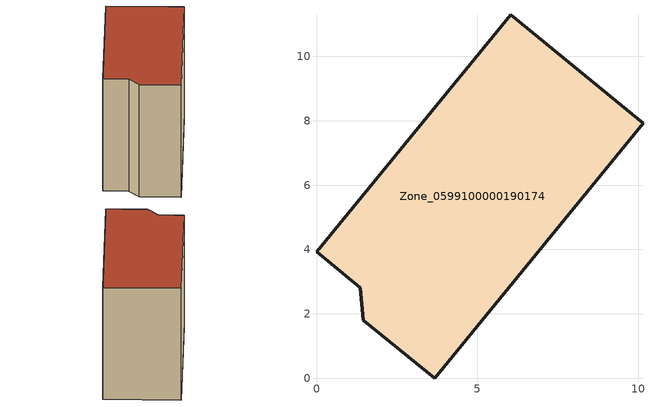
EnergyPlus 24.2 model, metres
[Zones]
Zone_0599100000190174
 floor ground (C_G): 1.46,1.8 1.36,2.8 0,3.92 6.03,11.29 10.15,7.92 3.67,0 z0
 wall outside (C_F): 1.36,2.8 1.46,1.8 3.67,0 10.15,7.92 6.03,11.29 0,3.92 1.36,2.8 z0:8.9
 roof outside (C_R): 6.03,11.29 0,3.92 1.36,2.8 1.46,1.8 3.67,0 10.15,7.92 z8.9
[BUILDING]
Pand.0599100000190174: North Axis=0; Terrain=City; Loads Convergence Tolerance Value=0.04; Temperature Convergence Tolerance Value=0.4; Solar Distribution=FullExterior; Maximum Number of Warmup Days=25; Minimum Number of Warmup Days=1
[Site:Location]
Rotterdam.The.Hague.AP_ZH_NLD Design_Conditions: Latitude=51.96; Longitude=4.45; Time Zone=1; Elevation=-4.5
[SITE:GROUNDTEMPERATURE:BUILDINGSURFACE]
18, 18, 18, 18, 18, 18, 18, 18, 18, 18, 18, 18
[MATERIAL] Thermal Absorptance=0.9; Solar Absorptance=0.7; Visible Absorptance=0.7
Name | Roughness | Thickness | Conductivity | Density | Specific Heat
G.TI.1946 | MediumSmooth | 0.15 | 1 | 540 | 1210
F.TI.1946 | Rough | 0.3 | 0.857143 | 1920 | 840
R.TI.1946 | MediumRough | 0.2 | 0.1 | 1500 | 1000
[CONSTRUCTION]
C_G: G.TI.1946
C_F: F.TI.1946
C_R: R.TI.1946
[ZONE]
Zone_0599100000190174: Type=1; Multiplier=1; Ceiling Height=Autocalculate; Volume=Autocalculate; Floor Area=autocalculate; Part of Total Floor Area=Yes
[ZONEINFILTRATION:DESIGNFLOWRATE]
Infil_Zone_0599100000190174: Zone or ZoneList or Space or SpaceList=Zone_0599100000190174; Schedule=AlwaysOn; Design Flow Rate Calculation Method=Flow/Area; Flow Rate per Floor Area=0.003; Constant Term Coefficient=1; Temperature Term Coefficient=0; Velocity Term Coefficient=0; Velocity Squared Term Coefficient=0
[HVACTEMPLATE:ZONE:IDEALLOADSAIRSYSTEM]
Zone_0599100000190174: Maximum Heating Supply Air Temperature=50; Minimum Cooling Supply Air Temperature=13; Maximum Heating Supply Air Humidity Ratio=0.0156; Minimum Cooling Supply Air Humidity Ratio=0.0077; Heating Limit=NoLimit; Cooling Limit=NoLimit; Dehumidification Control Type=ConstantSensibleHeatRatio; Cooling Sensible Heat Ratio=0.7; Dehumidification Setpoint=60; Humidification Control Type=None; Humidification Setpoint=30; Outdoor Air Method=None; Outdoor Air Flow Rate per Person=0.00944; Outdoor Air Flow Rate per Zone Floor Area=0; Outdoor Air Flow Rate per Zone=0; Demand Controlled Ventilation Type=None; Outdoor Air Economizer Type=NoEconomizer; Heat Recovery Type=None; Sensible Heat Recovery Effectiveness=0.7; Latent Heat Recovery Effectiveness=0.65
[ZONECONTROL:THERMOSTAT]
ThermostatControl_Zone_0599100000190174: Zone or ZoneList=Zone_0599100000190174; Control Type Schedule=DualSetpointControlType; Control 1=Thermostat_Zone_0599100000190174; Temperature Difference Between Cutout And Setpoint=0
[THERMOSTATSETPOINT:DUALSETPOINT]
Thermostat_Zone_0599100000190174: Heating Setpoint Temperature Schedule=HeatingSetpoint_Zone_0599100000190174; Cooling Setpoint Temperature Schedule=CoolingSetpoint_Zone_0599100000190174
[SCHEDULE:COMPACT]
HeatingSetpoint_Zone_0599100000190174: Through: 12/31, For: AllDays, Until: 24:00, 21
CoolingSetpoint_Zone_0599100000190174: Through: 12/31, For: AllDays, Until: 24:00, 24
DualSetpointControlType: Through: 12/31, For: AllDays, Until: 24:00, 4
AlwaysOn: Through: 12/31, For: AllDays, Until: 24:00, 1
